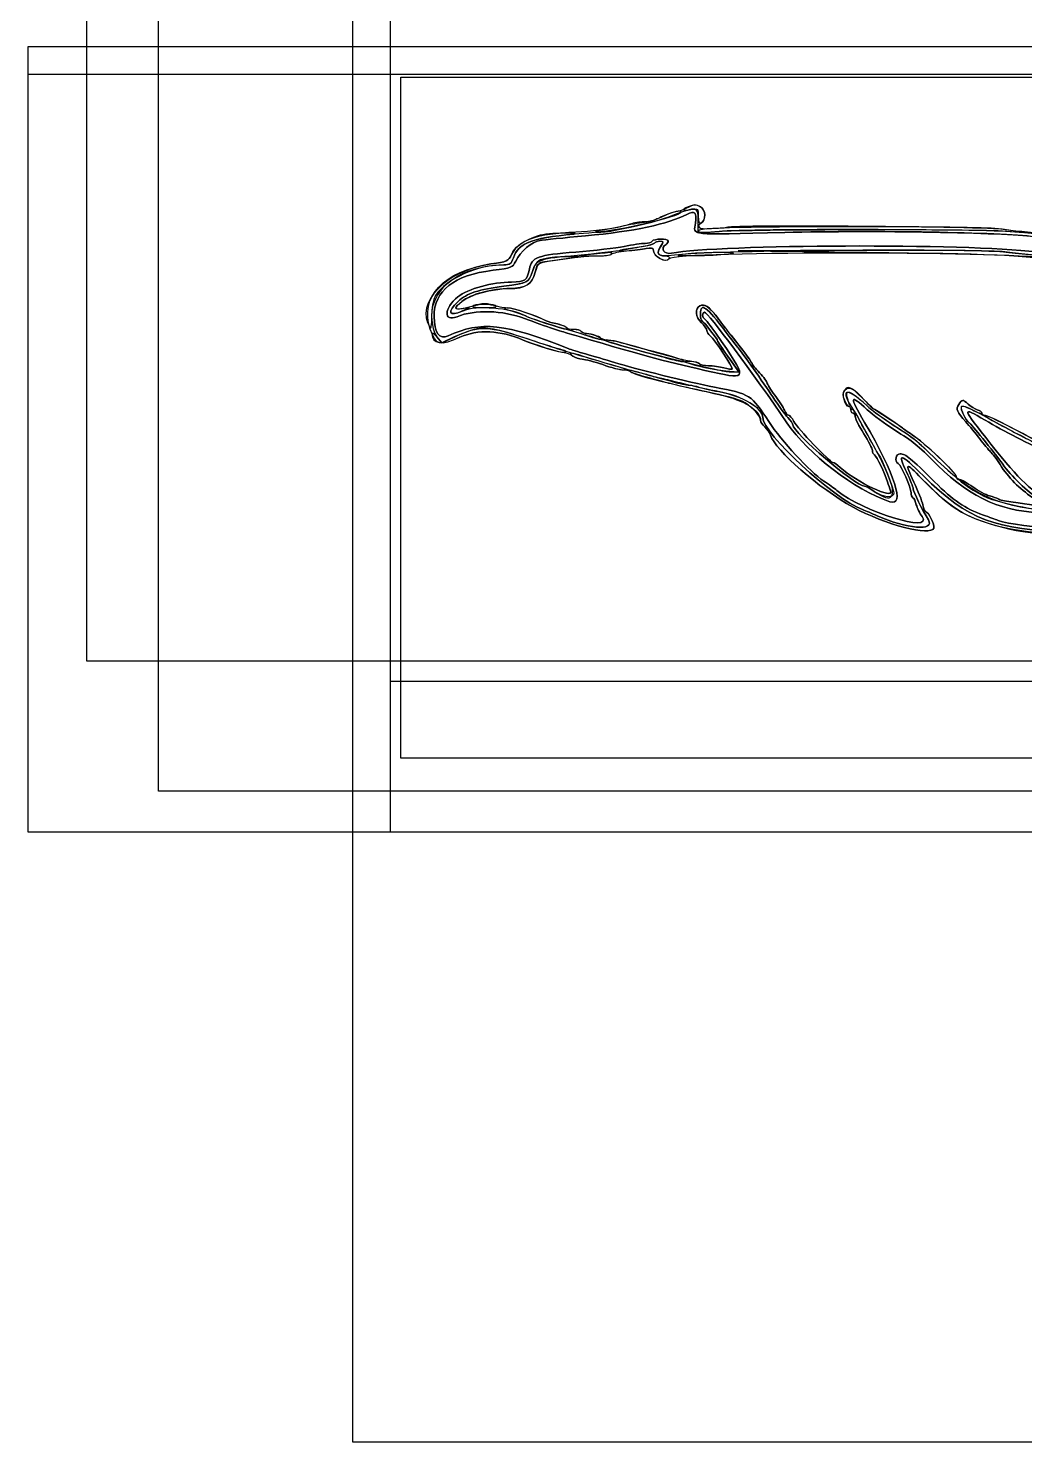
# Model space of a CAD drawing. Extents: x -50 to 355, y 0 to 300.
# Drawn here: x -49.9 to 89.2, y -0.4 to 197.1 of the extents above; entities that cross this region are included whole.
import ezdxf

# ---------------------------------------------------------------- set-up
doc = ezdxf.new("R2010")
doc.units = 0
doc.layers.get('0').update_dxf_attribs({"linetype": 'CONTINUOUS'})

msp = doc.modelspace()

# ---------------------------------------------------------------- linework, layer by layer
at = {"color": 7}
for points in [[(-4.631827, 149.643706), (-4.631827, -0.356294), (145.368173, -0.356294), (295.368173, -0.356294), (295.368173, 149.643706), (295.368173, 299.643706), (145.368173, 299.643706), (-4.631827, 299.643706)], [(-31.710214, 221.9715), (329.572444, 221.9715), (329.572444, 90.498818), (-31.710214, 90.498818)], [(0.712589, 212.707837), (301.068892, 212.707837), (301.068892, 105.819472), (0.712589, 105.819472), (0.712589, 212.707837), (322.802842, 212.707837), (322.802842, 84.798105), (0.712589, 84.798105)], [(-41.68646, 203.08788), (318.883615, 203.08788), (318.883615, 108.669832), (-41.68646, 108.669832)], [(-49.881237, 194.536815), (311.045141, 194.536815), (311.045141, 190.617575), (-49.881237, 190.617575), (-49.881237, 194.536815), (322.802845, 194.536815), (322.802845, 84.798113), (-49.881237, 84.798113)], [(2.137767, 190.26129), (286.817105, 190.26129), (286.817105, 95.130645), (2.137767, 95.130645)]]:
    msp.add_lwpolyline(points, close=True, dxfattribs=at)
for points in [[(46.593172, 168.719206), (43.668172, 168.452956), (43.668172, 170.148706)], [(86.568173, 168.768706), (89.118173, 168.570706), (86.418173, 168.985456)], [(66.645173, 166.073206), (49.218172, 166.002706), (67.218173, 165.804706)], [(25.068172, 164.885206), (27.018172, 165.160456), (25.218172, 165.170956)], [(29.118173, 165.543706), (27.018173, 165.349456), (29.175173, 165.296956)], [(10.708672, 157.609456), (11.718172, 158.075206), (10.743172, 157.916956)], [(7.158922, 153.974206), (7.848922, 153.171706), (9.570922, 153.959206)], [(9.593423, 153.969706), (7.848923, 153.171706), (7.158923, 153.974206)], [(42.675172, 150.518206), (41.718172, 150.491956), (42.618172, 150.206206)], [(48.070673, 149.181706), (49.323172, 149.104456), (47.845672, 151.175206)], [(47.867423, 151.144456), (49.366673, 149.043706), (48.471923, 149.043706)]]:
    msp.add_lwpolyline(points, dxfattribs=at)
for points in [[(43.668172, 170.148706), (43.668172, 172.209706), (43.449922, 172.256956), (40.068172, 170.918206)], [(40.794173, 171.543706), (41.016923, 171.543706), (41.586173, 171.745456), (42.058673, 171.992206)], [(42.243173, 172.134706), (41.248672, 171.734206), (41.421923, 171.557956), (42.618173, 171.751456)], [(42.058673, 171.992206), (43.082423, 172.525456), (43.233923, 172.536706), (43.987673, 172.133206)], [(43.987672, 172.133206), (43.308922, 172.496206), (43.144672, 172.496956), (42.243172, 172.134706)], [(42.618173, 171.751456), (43.655423, 171.920206), (43.668173, 171.908956), (43.668173, 170.842456)], [(43.987672, 172.133206), (44.719672, 171.741706), (44.751922, 170.400706), (44.043172, 169.857706)], [(44.118173, 169.934956), (44.783423, 170.190706), (44.690423, 171.757456), (43.987672, 172.133206)], [(40.068172, 170.918206), (37.269922, 169.811206), (31.577422, 168.660706), (27.618172, 168.403456)], [(27.918172, 168.090706), (34.719172, 168.719206), (39.411922, 169.715956), (42.073672, 171.097456)], [(42.073673, 171.097456), (39.411923, 169.715956), (34.719172, 168.719206), (27.918173, 168.090706)], [(29.568172, 168.577456), (31.707172, 168.521206), (41.268172, 170.855206), (41.268172, 171.434206)], [(32.418173, 169.319206), (33.573173, 169.593706), (35.058173, 169.877206), (35.718173, 169.948456)], [(36.066922, 170.043706), (35.511922, 170.043706), (34.635172, 169.896706), (34.118422, 169.715956)], [(35.718173, 169.948456), (36.930173, 170.078956), (37.202423, 170.163706), (39.253673, 171.052456)], [(37.596922, 170.307706), (37.310422, 170.162206), (36.621922, 170.043706), (36.066922, 170.043706)], [(39.168172, 171.038206), (38.590672, 170.781706), (37.883422, 170.453206), (37.596922, 170.307706)], [(41.268172, 171.434206), (41.268172, 171.684706), (40.147672, 171.473956), (39.168172, 171.038206)], [(39.253673, 171.052456), (39.877673, 171.322456), (40.570673, 171.543706), (40.794173, 171.543706)], [(43.260922, 169.867456), (43.023172, 168.130456), (42.071422, 168.229456), (55.744672, 168.567706)], [(55.734922, 168.566956), (42.072172, 168.229456), (43.023172, 168.130456), (43.260922, 169.867456)], [(43.260922, 169.867456), (43.467922, 171.377956), (43.183672, 171.672706), (42.073672, 171.097456)], [(42.073672, 171.097456), (43.183672, 171.672706), (43.467922, 171.377956), (43.260922, 169.867456)], [(44.043172, 169.857706), (43.193422, 169.205956), (44.007922, 168.955456), (46.277422, 169.170706)], [(43.668173, 170.842456), (43.668173, 170.005456), (43.769423, 169.801456), (44.118173, 169.934956)], [(17.580173, 165.484456), (18.533423, 167.502706), (21.102173, 168.407956), (26.568173, 168.651706)], [(21.316673, 168.104206), (19.452923, 167.514706), (18.087173, 166.556956), (17.580173, 165.484456)], [(27.618172, 168.403456), (20.746672, 167.956456), (18.590422, 167.209456), (17.850922, 165.018706)], [(17.850923, 165.018706), (18.539423, 167.060206), (20.273423, 167.744956), (26.268173, 168.342706)], [(24.918173, 168.465706), (23.598173, 168.476206), (21.977423, 168.313456), (21.316673, 168.104206)], [(21.592672, 167.463706), (22.101172, 167.534206), (24.948172, 167.816206), (27.918172, 168.090706)], [(27.918173, 168.090706), (24.948173, 167.816206), (22.101173, 167.534206), (21.592673, 167.463706)], [(26.268173, 168.342706), (26.845673, 168.400456), (26.238173, 168.455956), (24.918173, 168.465706)], [(26.568173, 168.651706), (28.630673, 168.743206), (31.263173, 169.043956), (32.418173, 169.319206)], [(30.848422, 168.996706), (29.406922, 168.754456), (28.918672, 168.594706), (29.568172, 168.577456)], [(34.118422, 169.715956), (33.601672, 169.535956), (32.130922, 169.212706), (30.848422, 168.996706)], [(45.679673, 169.112206), (44.567423, 169.081456), (43.668173, 168.921706), (43.668173, 168.755206)], [(43.668173, 168.755206), (43.668173, 168.554956), (44.655173, 168.542956), (46.593173, 168.719206)], [(47.812673, 169.287706), (47.745923, 169.221706), (46.786673, 169.142206), (45.679673, 169.112206)], [(46.277422, 169.170706), (49.961422, 169.519456), (82.957672, 169.486456), (85.374922, 169.131706)], [(87.918172, 168.630706), (83.195422, 169.025956), (50.727172, 169.095706), (46.593172, 168.719206)], [(46.593173, 168.719206), (49.950173, 169.025206), (82.733423, 169.064956), (86.568173, 168.768706)], [(86.418173, 168.985456), (83.901923, 169.372456), (48.176423, 169.652206), (47.812673, 169.287706)], [(90.618172, 167.969206), (85.818172, 168.576706), (68.274172, 168.877456), (55.734922, 168.566956)], [(55.744672, 168.567706), (68.175172, 168.875206), (86.412922, 168.562456), (90.468172, 167.972206)], [(85.374922, 169.131706), (86.608672, 168.950206), (89.238172, 168.671956), (91.218172, 168.512956)], [(94.818172, 167.957956), (93.168173, 168.148456), (90.063172, 168.450706), (87.918172, 168.630706)], [(18.168172, 164.560456), (18.792922, 165.874456), (20.485672, 167.309956), (21.592672, 167.463706)], [(21.592673, 167.463706), (20.485673, 167.309956), (18.792923, 165.874456), (18.168173, 164.560456)], [(33.318172, 166.619956), (32.163172, 166.387456), (29.125672, 166.034206), (26.568172, 165.835456)], [(26.568173, 165.835456), (29.125673, 166.034206), (32.163173, 166.387456), (33.318173, 166.619956)], [(26.817173, 165.411706), (29.402423, 165.643456), (32.260673, 165.970456), (33.168173, 166.139206)], [(33.618173, 165.950206), (32.628172, 165.855706), (31.689923, 165.658456), (31.533172, 165.511456)], [(35.949922, 166.613206), (32.602672, 166.121206), (31.647172, 165.870706), (33.618172, 166.002706)], [(33.168173, 166.139206), (34.075673, 166.307206), (35.394923, 166.529956), (36.099923, 166.634206)], [(36.225172, 167.043706), (35.781172, 167.042956), (34.473172, 166.853206), (33.318172, 166.619956)], [(33.318173, 166.619956), (34.473173, 166.853206), (35.781172, 167.042956), (36.225172, 167.043706)], [(33.618172, 166.002706), (34.608172, 166.068706), (35.856922, 166.210456), (36.393172, 166.316956)], [(36.393173, 166.316956), (35.856922, 166.210456), (34.608173, 166.045456), (33.618173, 165.950206)], [(37.542922, 167.083456), (37.454422, 166.940206), (36.737422, 166.728706), (35.949922, 166.613206)], [(36.099923, 166.634206), (36.804923, 166.738456), (37.454422, 166.940206), (37.542923, 167.083456)], [(36.225172, 167.043706), (36.669173, 167.043706), (37.116173, 167.178706), (37.218172, 167.343706)], [(37.218172, 167.343706), (37.116172, 167.178706), (36.669172, 167.043706), (36.225172, 167.043706)], [(36.393172, 166.316956), (37.020922, 166.442206), (37.368172, 166.394206), (37.368172, 166.181206)], [(37.368173, 166.181206), (37.368173, 166.394206), (37.020922, 166.442206), (36.393173, 166.316956)], [(37.218172, 167.343706), (37.453672, 167.723956), (39.468172, 167.739706), (39.468172, 167.361706)], [(39.468172, 167.361706), (39.468172, 167.739706), (37.453672, 167.723956), (37.218172, 167.343706)], [(37.368172, 166.181206), (37.368172, 165.182956), (39.157672, 164.198956), (39.618172, 164.943706)], [(39.588922, 164.896456), (39.153173, 164.191456), (37.368173, 165.224206), (37.368173, 166.181206)], [(38.292922, 167.343706), (37.968922, 167.343706), (37.631422, 167.226706), (37.542922, 167.083456)], [(37.542923, 167.083456), (37.631423, 167.226706), (37.968923, 167.343706), (38.292923, 167.343706)], [(38.380673, 166.577956), (37.553422, 165.315706), (38.102423, 165.131956), (41.463922, 165.546706)], [(39.053422, 165.243706), (38.043922, 165.243706), (37.816672, 165.717706), (38.399422, 166.607206)], [(38.399422, 166.607206), (38.855422, 167.303206), (38.849422, 167.343706), (38.292922, 167.343706)], [(38.292923, 167.343706), (38.855423, 167.343706), (38.859173, 167.309206), (38.380673, 166.577956)], [(39.930922, 165.676456), (38.865922, 165.476206), (38.310172, 166.363456), (39.168172, 166.893706)], [(39.168172, 166.893706), (38.310173, 166.363456), (38.865922, 165.476206), (39.930923, 165.676456)], [(39.468172, 167.361706), (39.468172, 167.206456), (39.333172, 166.995706), (39.168172, 166.893706)], [(39.168172, 166.893706), (39.333172, 166.995706), (39.468172, 167.206456), (39.468172, 167.361706)], [(92.505173, 164.832706), (90.729172, 165.930706), (40.265422, 165.991456), (39.588922, 164.896456)], [(90.768172, 165.854956), (81.161423, 167.038456), (46.542172, 166.916956), (39.930922, 165.676456)], [(39.930923, 165.676456), (46.542172, 166.916956), (81.161423, 167.038456), (90.768173, 165.854956)], [(41.463922, 165.546706), (45.747172, 166.076206), (81.706672, 166.330456), (86.268172, 165.863956)], [(86.445172, 165.860206), (85.140173, 166.016206), (76.230172, 166.112206), (66.645173, 166.073206)], [(86.268172, 165.863956), (88.165672, 165.669706), (91.540672, 165.323956), (93.768172, 165.094456)], [(99.618173, 164.542456), (97.890923, 164.647456), (89.939422, 165.442456), (86.445172, 165.860206)], [(14.713673, 164.162956), (8.488673, 163.277956), (4.020173, 158.666956), (6.168173, 155.343706)], [(6.243173, 155.064706), (4.685423, 159.515956), (8.142173, 163.229206), (14.713673, 164.162956)], [(6.463673, 156.929206), (6.472673, 160.973206), (10.810673, 164.043706), (16.513673, 164.043706)], [(16.513672, 164.043706), (12.860422, 164.043706), (8.481922, 162.081706), (6.993172, 159.776956)], [(14.713673, 164.162956), (17.002673, 164.488456), (17.139923, 164.551456), (17.580173, 165.484456)], [(17.580173, 165.484456), (17.139923, 164.551456), (17.002673, 164.488456), (14.713673, 164.162956)], [(15.005422, 163.279456), (17.625172, 163.602706), (17.733922, 163.646206), (18.168172, 164.560456)], [(18.168173, 164.560456), (17.733923, 163.646206), (17.625173, 163.602706), (15.005423, 163.279456)], [(17.850922, 165.018706), (17.566672, 164.177206), (17.383672, 164.043706), (16.513672, 164.043706)], [(16.513673, 164.043706), (17.383673, 164.043706), (17.566673, 164.177206), (17.850923, 165.018706)], [(26.568172, 165.835456), (21.226672, 165.419206), (20.377672, 165.107206), (20.080672, 163.454956)], [(20.080673, 163.454956), (20.377673, 165.107206), (21.226672, 165.419206), (26.568173, 165.835456)], [(22.415422, 164.945206), (21.167422, 164.650456), (20.982922, 164.465206), (20.476672, 163.004206)], [(20.501423, 163.093456), (21.069923, 164.798956), (21.420923, 164.927956), (26.817173, 165.411706)], [(20.907172, 163.024456), (21.267922, 164.457706), (20.913922, 164.299456), (25.068172, 164.885206)], [(22.176922, 164.464456), (21.352673, 164.345956), (21.195172, 164.166706), (20.907173, 163.024456)], [(29.583172, 165.245956), (28.146172, 165.247456), (26.224672, 165.044956), (22.176922, 164.464456)], [(25.218172, 165.170956), (24.228172, 165.176956), (22.966672, 165.075706), (22.415422, 164.945206)], [(31.461173, 165.790456), (31.327673, 165.761956), (30.273173, 165.650206), (29.118173, 165.543706)], [(29.175173, 165.296956), (30.361672, 165.267706), (31.416173, 165.378706), (31.518173, 165.543706)], [(31.533172, 165.511456), (31.376422, 165.363706), (30.498922, 165.244456), (29.583172, 165.245956)], [(31.518173, 165.543706), (31.620173, 165.708706), (31.594673, 165.819706), (31.461173, 165.790456)], [(39.618172, 164.943706), (39.723172, 165.113206), (39.477172, 165.243706), (39.053422, 165.243706)], [(41.868173, 165.543706), (40.352423, 165.357706), (40.425173, 165.340456), (42.768173, 165.327706)], [(46.368173, 165.749206), (44.800672, 165.746956), (42.775672, 165.654706), (41.868173, 165.543706)], [(42.768173, 165.327706), (44.170673, 165.320206), (46.195673, 165.412456), (47.268173, 165.533206)], [(47.268173, 165.533206), (49.164173, 165.746206), (49.139423, 165.752206), (46.368173, 165.749206)], [(67.218173, 165.804706), (84.147923, 165.618706), (88.855673, 165.419206), (93.918173, 164.672956)], [(6.775672, 156.843706), (6.763672, 160.437706), (9.534922, 162.604456), (15.005422, 163.279456)], [(15.005423, 163.279456), (9.534923, 162.604456), (6.763673, 160.437706), (6.775673, 156.843706)], [(20.476672, 163.004206), (19.972672, 161.546956), (19.839172, 161.481706), (16.518172, 161.063206)], [(16.518173, 161.063206), (19.863173, 161.484706), (19.986173, 161.547706), (20.501423, 163.093456)], [(17.203672, 160.723456), (19.605922, 160.748956), (20.469172, 161.285956), (20.907172, 163.024456)], [(20.907173, 163.024456), (20.478172, 161.320456), (19.590922, 160.743706), (17.396422, 160.743706)], [(20.080672, 163.454956), (19.796422, 161.873206), (19.482922, 161.643706), (17.606422, 161.641456)], [(17.606423, 161.641456), (19.482923, 161.643706), (19.796423, 161.873206), (20.080673, 163.454956)], [(17.606422, 161.641456), (14.936422, 161.637706), (11.520172, 160.693456), (10.096672, 159.566206)], [(10.096673, 159.566206), (11.520173, 160.693456), (14.936422, 161.637706), (17.606423, 161.641456)], [(16.518172, 161.063206), (13.032922, 160.623706), (11.351422, 160.060456), (10.143172, 158.927206)], [(10.143173, 158.927206), (11.351423, 160.060456), (13.032923, 160.623706), (16.518173, 161.063206)], [(17.396422, 160.743706), (14.889173, 160.743706), (11.796922, 159.907456), (10.632922, 158.913706)], [(10.697422, 158.973706), (11.908672, 159.911956), (14.832922, 160.697956), (17.203672, 160.723456)], [(6.993172, 159.776956), (6.160672, 158.488456), (6.259672, 155.019706), (7.158922, 153.974206)], [(10.096672, 159.566206), (8.148172, 158.022706), (8.061172, 156.020206), (9.976672, 156.799456)], [(9.976673, 156.799456), (8.061173, 156.020206), (8.148173, 158.022706), (10.096673, 159.566206)], [(10.771673, 157.593706), (8.835923, 156.784456), (8.535923, 157.420456), (10.143173, 158.927206)], [(10.143172, 158.927206), (8.553172, 157.436956), (8.847922, 156.750706), (10.708672, 157.609456)], [(10.632922, 158.913706), (9.321172, 157.793956), (9.573172, 157.658206), (11.880173, 158.243956)], [(10.743172, 157.916956), (9.519172, 157.718206), (9.504922, 158.050456), (10.697422, 158.973706)], [(19.524923, 156.914956), (17.459423, 158.025706), (12.691673, 158.396206), (10.771673, 157.593706)], [(11.880173, 158.243956), (13.444672, 158.640706), (14.043922, 158.667706), (15.090173, 158.387956)], [(12.318173, 158.343706), (11.907923, 158.167456), (12.381923, 158.085706), (13.818173, 158.085706)], [(13.818173, 158.601706), (13.323173, 158.601706), (12.648173, 158.485456), (12.318173, 158.343706)], [(15.318173, 158.343706), (14.988173, 158.485456), (14.313173, 158.601706), (13.818173, 158.601706)], [(13.818173, 158.085706), (15.254423, 158.085706), (15.728423, 158.167456), (15.318173, 158.343706)], [(15.090173, 158.387956), (15.798172, 158.198206), (16.710923, 158.043706), (17.119673, 158.043706)], [(17.040173, 158.016706), (16.389173, 157.995706), (16.498673, 157.912456), (17.568173, 157.616956)], [(22.406423, 156.242206), (21.064673, 156.949456), (17.764673, 158.040706), (17.040173, 158.016706)], [(17.119673, 158.043706), (17.788672, 158.043706), (21.180923, 156.887956), (22.406423, 156.242206)], [(43.881923, 158.300956), (43.138672, 157.885456), (43.251173, 156.758206), (44.118173, 155.943706)], [(44.118173, 155.943706), (43.242922, 156.766456), (43.139423, 157.900456), (43.902922, 158.308456)], [(46.243672, 156.803206), (45.210172, 158.212456), (44.512672, 158.654206), (43.881922, 158.300956)], [(43.902922, 158.308456), (44.550922, 158.655706), (45.283672, 158.126956), (46.546672, 156.403456)], [(43.968172, 157.168456), (43.968172, 158.865706), (44.799172, 158.270206), (47.568172, 154.588456)], [(47.568173, 154.588456), (44.799173, 158.270206), (43.968173, 158.865706), (43.968173, 157.168456)], [(6.168173, 155.343706), (6.371423, 155.028706), (6.460673, 155.504206), (6.463673, 156.929206)], [(8.765422, 154.123456), (7.533922, 153.543706), (6.783922, 154.568956), (6.775672, 156.843706)], [(6.775673, 156.843706), (6.783923, 154.568956), (7.533923, 153.543706), (8.765423, 154.123456)], [(25.518172, 152.345206), (16.797922, 155.855956), (13.243672, 156.233206), (8.765422, 154.123456)], [(8.765423, 154.123456), (13.243673, 156.233206), (16.797923, 155.855956), (25.518173, 152.345206)], [(9.976672, 156.799456), (12.496672, 157.824706), (16.283422, 157.712206), (19.518172, 156.515956)], [(19.518173, 156.515956), (16.283423, 157.712206), (12.496673, 157.824706), (9.976673, 156.799456)], [(17.568173, 157.616956), (18.310672, 157.411456), (19.188173, 157.099456), (19.518173, 156.923956)], [(19.518172, 156.515956), (20.013172, 156.332956), (20.688172, 156.081706), (21.018172, 155.957956)], [(19.518173, 156.923956), (20.131673, 156.596956), (24.824423, 155.043706), (25.197173, 155.043706)], [(21.018173, 155.957956), (20.688173, 156.081706), (20.013172, 156.332956), (19.518173, 156.515956)], [(28.218173, 154.143706), (23.140673, 155.601706), (20.256173, 156.521206), (19.524923, 156.914956)], [(22.406423, 156.242206), (22.674923, 156.100456), (23.385173, 155.892706), (23.984423, 155.780206)], [(23.984423, 155.780206), (23.385173, 155.892706), (22.674923, 156.100456), (22.406423, 156.242206)], [(44.193172, 156.193456), (44.069422, 156.248956), (43.968172, 156.687706), (43.968172, 157.168456)], [(43.968173, 157.168456), (43.968173, 156.687706), (44.069423, 156.248956), (44.193173, 156.193456)], [(44.514173, 157.443706), (44.189422, 157.443706), (44.195423, 156.622456), (44.521673, 156.493456)], [(44.521672, 156.493456), (44.195422, 156.622456), (44.189422, 157.443706), (44.514172, 157.443706)], [(46.368173, 153.412456), (46.368173, 153.643456), (44.469922, 156.070456), (44.193172, 156.193456)], [(44.193173, 156.193456), (44.469923, 156.070456), (46.368173, 153.643456), (46.368173, 153.412456)], [(44.514172, 157.443706), (44.964172, 157.443706), (51.456172, 148.734706), (56.040172, 141.981706)], [(56.040173, 141.981706), (51.456173, 148.734706), (44.964173, 157.443706), (44.514173, 157.443706)], [(46.096672, 154.490206), (45.369923, 155.537206), (44.661172, 156.438706), (44.521672, 156.493456)], [(44.521673, 156.493456), (44.661173, 156.438706), (45.369923, 155.537206), (46.096673, 154.490206)], [(47.583922, 155.043706), (47.254672, 155.456206), (46.650922, 156.248206), (46.243672, 156.803206)], [(46.546672, 156.403456), (47.025922, 155.748706), (47.595172, 155.006206), (47.811173, 154.753456)], [(10.368173, 153.920206), (7.571423, 152.618956), (7.048673, 152.763706), (6.243173, 155.064706)], [(7.158923, 153.974206), (6.778673, 154.415956), (6.468173, 154.628956), (6.468173, 154.448206)], [(6.468173, 154.448206), (6.468173, 152.952706), (7.878923, 152.762206), (10.368173, 153.920206)], [(9.570922, 153.959206), (13.258672, 155.645956), (14.187922, 155.612206), (20.268172, 153.566206)], [(12.428423, 155.031706), (11.828423, 154.886956), (10.553423, 154.408456), (9.593423, 153.969706)], [(19.218173, 153.535456), (16.083923, 154.920706), (12.821423, 155.062456), (10.368173, 153.920206)], [(10.368173, 153.920206), (12.821423, 155.062456), (16.083923, 154.920706), (19.218173, 153.535456)], [(19.818173, 153.691456), (15.429173, 155.154706), (14.001923, 155.413456), (12.428423, 155.031706)], [(21.018172, 155.957956), (22.386922, 155.445706), (23.772172, 154.975456), (24.618172, 154.738456)], [(24.618173, 154.738456), (23.772172, 154.975456), (22.386922, 155.445706), (21.018173, 155.957956)], [(23.984423, 155.780206), (24.584422, 155.667706), (25.148423, 155.456206), (25.239173, 155.309956)], [(25.197173, 155.043706), (25.835423, 155.043706), (24.907673, 155.606956), (23.984423, 155.780206)], [(24.618172, 154.738456), (25.113172, 154.598956), (26.193172, 154.284706), (27.018172, 154.038706)], [(27.018173, 154.038706), (26.193173, 154.284706), (25.113173, 154.598956), (24.618173, 154.738456)], [(25.239173, 155.309956), (25.329923, 155.163706), (25.792673, 155.043706), (26.268173, 155.043706)], [(26.325173, 155.029456), (25.680923, 155.018206), (25.790423, 154.927456), (26.868173, 154.579456)], [(26.268173, 155.043706), (26.743673, 155.043706), (27.216173, 154.908706), (27.318173, 154.743706)], [(27.318173, 154.743706), (27.216172, 154.908706), (26.769173, 155.036956), (26.325173, 155.029456)], [(26.868173, 154.579456), (27.610672, 154.339456), (28.614173, 154.010956), (29.098673, 153.848956)], [(27.018172, 154.038706), (36.382672, 151.250206), (39.526672, 150.410956), (45.690172, 149.054206)], [(45.690173, 149.054206), (39.526673, 150.410956), (36.382673, 151.250206), (27.018173, 154.038706)], [(27.318173, 154.743706), (27.420173, 154.578706), (27.799672, 154.442956), (28.161173, 154.442206)], [(28.066672, 154.443706), (27.756923, 154.443706), (27.420172, 154.578706), (27.318173, 154.743706)], [(30.114922, 153.690706), (30.301673, 153.877456), (28.760423, 154.443706), (28.066672, 154.443706)], [(28.161173, 154.442206), (28.522672, 154.440706), (29.205173, 154.238206), (29.677672, 153.992206)], [(31.818173, 153.091456), (30.333173, 153.527956), (28.713172, 154.001206), (28.218173, 154.143706)], [(44.868173, 154.877956), (44.868173, 155.076706), (44.530672, 155.555956), (44.118173, 155.943706)], [(44.118173, 155.943706), (44.530672, 155.555956), (44.868173, 155.076706), (44.868173, 154.877956)], [(45.321173, 154.141456), (45.072173, 154.347706), (44.868173, 154.679956), (44.868173, 154.877956)], [(44.868173, 154.877956), (44.868173, 154.679956), (45.072173, 154.347706), (45.321173, 154.141456)], [(48.407423, 149.482456), (48.570923, 149.645956), (45.925673, 153.639706), (45.321173, 154.141456)], [(45.321173, 154.141456), (45.925672, 153.639706), (48.570922, 149.645956), (48.407422, 149.482456)], [(45.690172, 149.054206), (50.620672, 147.968206), (50.620672, 147.973456), (46.096672, 154.490206)], [(46.096673, 154.490206), (50.620672, 147.973456), (50.620672, 147.968206), (45.690173, 149.054206)], [(47.568172, 154.588456), (48.310672, 153.601456), (49.053173, 152.633956), (49.218172, 152.438956)], [(49.218173, 152.438956), (49.053173, 152.633956), (48.310673, 153.601456), (47.568173, 154.588456)], [(51.168172, 150.267706), (51.168172, 150.439456), (49.683172, 152.418706), (47.583922, 155.043706)], [(47.811173, 154.753456), (48.876173, 153.506206), (51.168173, 150.443206), (51.168173, 150.267706)], [(24.958673, 151.743706), (24.402173, 151.743706), (20.557673, 152.943706), (19.218173, 153.535456)], [(19.218173, 153.535456), (20.879423, 152.801956), (24.545423, 151.717456), (25.000673, 151.825456)], [(24.618173, 152.169706), (24.123173, 152.291956), (21.963173, 152.976706), (19.818173, 153.691456)], [(20.268172, 153.566206), (23.630422, 152.435206), (25.050172, 151.997206), (30.618172, 150.372706)], [(25.000673, 151.825456), (25.356923, 151.909456), (25.237673, 152.016706), (24.618173, 152.169706)], [(27.918172, 151.601206), (26.928172, 151.877206), (25.848173, 152.212456), (25.518172, 152.345206)], [(25.518173, 152.345206), (25.848173, 152.212456), (26.928173, 151.877206), (27.918173, 151.601206)], [(29.098673, 153.848956), (29.582423, 153.686956), (30.039923, 153.615706), (30.114922, 153.690706)], [(29.677672, 153.992206), (30.150173, 153.745456), (30.792923, 153.543706), (31.106423, 153.543706)], [(33.846922, 152.924956), (31.840672, 153.496456), (30.492922, 153.715456), (30.792922, 153.421456)], [(30.792922, 153.421456), (30.909922, 153.307456), (32.384422, 152.879206), (36.018172, 151.905706)], [(31.106423, 153.543706), (31.419173, 153.543706), (32.652923, 153.265456), (33.846923, 152.924956)], [(41.268173, 150.575206), (36.524423, 151.745956), (35.157923, 152.110456), (31.818173, 153.091456)], [(38.668672, 151.599706), (37.210672, 151.988956), (35.040922, 152.585206), (33.846922, 152.924956)], [(33.846923, 152.924956), (40.343423, 151.075456), (41.514923, 150.765706), (42.545423, 150.629206)], [(46.368173, 153.412456), (46.368173, 153.320956), (47.043173, 152.300206), (47.867423, 151.144456)], [(47.845672, 151.175206), (47.032672, 152.314456), (46.368173, 153.320956), (46.368173, 153.412456)], [(49.218172, 152.438956), (49.820422, 151.726456), (52.713172, 147.639706), (54.063922, 145.593706)], [(54.063923, 145.593706), (52.713173, 147.639706), (49.820423, 151.726456), (49.218173, 152.438956)], [(26.136173, 151.303456), (25.815173, 151.545706), (25.285673, 151.743706), (24.958673, 151.743706)], [(26.997172, 151.451206), (25.710172, 151.859956), (25.457422, 151.816456), (26.136172, 151.303456)], [(27.468173, 150.851956), (27.055673, 150.857956), (26.456423, 151.061206), (26.136173, 151.303456)], [(26.136173, 151.303456), (26.456423, 151.061206), (27.055673, 150.857956), (27.468173, 150.851956)], [(33.318173, 149.556706), (32.742173, 149.694706), (28.915672, 150.841456), (26.997172, 151.451206)], [(30.318173, 150.098956), (29.163173, 150.506956), (27.880673, 150.845956), (27.468173, 150.851956)], [(27.468173, 150.851956), (27.880673, 150.845956), (29.163173, 150.506956), (30.318173, 150.098956)], [(31.968172, 150.406456), (30.730672, 150.786706), (28.908172, 151.324456), (27.918172, 151.601206)], [(27.918173, 151.601206), (28.908173, 151.324456), (30.730673, 150.786706), (31.968173, 150.406456)], [(33.096923, 149.349706), (32.723423, 149.353456), (31.473173, 149.690206), (30.318173, 150.098956)], [(30.318173, 150.098956), (31.473173, 149.690206), (32.755673, 149.369206), (33.168172, 149.384956)], [(30.618172, 150.372706), (34.206922, 149.326456), (36.097672, 148.792456), (37.368172, 148.467706)], [(45.928673, 146.966956), (42.250673, 147.686956), (35.017673, 149.468956), (31.968172, 150.406456)], [(31.968173, 150.406456), (35.017673, 149.468956), (42.250673, 147.686956), (45.928673, 146.966956)], [(36.018172, 151.905706), (36.843172, 151.685206), (38.301172, 151.287706), (39.258172, 151.023706)], [(41.332672, 150.543706), (42.137422, 150.543706), (41.128672, 150.943456), (38.668672, 151.599706)], [(39.258172, 151.023706), (40.214422, 150.759706), (41.148172, 150.543706), (41.332672, 150.543706)], [(48.471923, 149.043706), (47.522423, 149.043706), (47.147423, 149.123206), (41.268173, 150.575206)], [(42.545423, 150.629206), (43.164923, 150.547456), (43.746923, 150.359956), (43.837673, 150.212206)], [(42.618172, 150.206206), (43.989172, 149.771206), (46.671922, 149.267206), (48.070673, 149.181706)], [(43.818172, 150.243706), (43.716172, 150.408706), (43.201672, 150.532456), (42.675172, 150.518206)], [(45.112672, 149.943706), (44.502922, 149.943706), (43.920172, 150.078706), (43.818172, 150.243706)], [(43.837673, 150.212206), (43.929173, 150.064456), (44.502923, 149.943706), (45.112673, 149.943706)], [(52.218172, 148.955206), (51.640672, 149.567956), (51.168172, 150.158206), (51.168172, 150.267706)], [(51.168173, 150.267706), (51.168173, 150.158206), (51.640673, 149.567956), (52.218173, 148.955206)], [(34.296923, 149.060956), (34.010423, 149.216956), (33.470423, 149.346706), (33.096923, 149.349706)], [(33.168172, 149.384956), (33.780923, 149.408206), (33.808673, 149.439706), (33.318173, 149.556706)], [(34.668173, 149.213956), (34.169423, 149.354956), (34.018673, 149.324956), (34.218173, 149.126206)], [(34.218172, 149.126206), (34.496423, 148.848706), (35.667172, 148.478206), (38.268172, 147.846706)], [(36.618173, 148.295206), (35.628173, 148.560706), (34.583423, 148.905706), (34.296923, 149.060956)], [(36.468173, 148.703206), (35.890673, 148.868206), (35.080673, 149.098456), (34.668173, 149.213956)], [(38.568173, 148.160206), (37.990673, 148.294456), (37.045673, 148.538956), (36.468173, 148.703206)], [(39.318173, 147.553456), (38.823173, 147.695206), (37.608173, 148.028956), (36.618173, 148.295206)], [(37.368172, 148.467706), (37.945672, 148.319956), (39.172672, 147.983956), (40.094422, 147.721456)], [(41.118173, 147.549706), (40.293173, 147.752206), (39.145673, 148.026706), (38.568173, 148.160206)], [(47.250172, 149.648956), (46.684672, 149.810956), (45.723172, 149.943706), (45.112672, 149.943706)], [(45.112673, 149.943706), (45.723173, 149.943706), (46.684673, 149.810956), (47.250173, 149.648956)], [(48.407422, 149.482456), (48.336172, 149.411956), (47.815672, 149.486956), (47.250172, 149.648956)], [(47.250173, 149.648956), (47.815673, 149.486956), (48.336172, 149.411956), (48.407423, 149.482456)], [(53.268172, 147.545956), (53.268172, 147.708706), (52.795672, 148.343206), (52.218172, 148.955206)], [(52.218173, 148.955206), (52.795673, 148.343206), (53.268173, 147.708706), (53.268173, 147.545956)], [(38.268172, 147.846706), (40.063672, 147.410206), (44.624422, 146.351956), (46.700423, 145.889956)], [(42.618173, 146.786206), (41.298173, 147.066706), (39.813173, 147.411706), (39.318173, 147.553456)], [(40.094422, 147.721456), (41.016172, 147.458956), (42.056422, 147.243706), (42.405172, 147.243706)], [(46.668173, 146.311456), (44.757173, 146.672206), (44.151923, 146.807206), (41.118173, 147.549706)], [(42.405172, 147.243706), (42.754672, 147.243706), (43.350172, 147.122956), (43.728922, 146.974456)], [(49.774673, 144.992956), (48.748673, 145.421206), (47.079173, 145.839706), (42.618173, 146.786206)], [(43.728922, 146.974456), (44.108422, 146.826706), (45.363172, 146.536456), (46.518172, 146.329456)], [(45.928673, 146.966956), (50.931923, 145.987456), (51.062423, 145.904956), (53.508923, 142.143706)], [(53.508922, 142.143706), (51.062422, 145.904956), (50.931923, 145.987456), (45.928673, 146.966956)], [(46.518172, 146.329456), (49.802422, 145.740706), (52.668172, 144.053206), (52.668172, 142.706956)], [(52.668173, 142.706956), (52.668173, 144.016456), (49.848173, 145.710706), (46.668173, 146.311456)], [(54.350422, 145.831456), (53.754922, 146.610706), (53.268172, 147.382456), (53.268172, 147.545956)], [(53.268173, 147.545956), (53.268173, 147.382456), (53.754923, 146.610706), (54.350423, 145.831456)], [(67.726672, 143.873956), (64.677922, 146.855956), (63.270922, 147.048706), (65.028172, 144.243706)], [(64.704923, 144.243706), (64.101173, 144.243706), (63.654173, 146.057956), (64.138673, 146.542456)], [(64.068172, 146.493706), (63.771172, 146.135206), (63.770422, 145.861456), (64.068172, 145.143706)], [(64.580422, 145.132456), (63.929423, 146.857456), (64.833922, 146.598706), (67.193422, 144.385456)], [(66.553672, 145.443706), (64.937422, 147.060706), (64.641922, 147.185206), (64.068172, 146.493706)], [(64.138673, 146.542456), (64.728173, 147.132706), (65.387423, 146.798206), (66.867923, 145.159456)], [(46.700423, 145.889956), (50.073172, 145.139206), (52.368173, 143.692456), (52.368173, 142.316956)], [(52.368173, 142.316956), (52.368173, 142.972456), (50.841923, 144.546706), (49.774673, 144.992956)], [(54.063922, 145.593706), (54.826672, 144.438706), (55.769422, 143.148706), (56.159422, 142.727206)], [(56.159423, 142.727206), (55.769423, 143.148706), (54.826673, 144.438706), (54.063923, 145.593706)], [(55.692922, 143.728456), (55.549672, 144.104956), (54.945922, 145.051456), (54.350422, 145.831456)], [(54.350423, 145.831456), (54.945923, 145.051456), (55.549673, 144.104956), (55.692923, 143.728456)], [(64.068172, 145.143706), (64.551922, 143.976706), (65.020672, 143.966206), (64.580422, 145.132456)], [(64.968173, 143.793706), (64.968173, 144.041206), (64.849673, 144.243706), (64.704923, 144.243706)], [(66.878422, 142.038706), (64.707922, 145.738456), (64.781422, 146.078206), (67.257922, 143.800456)], [(67.257923, 143.800456), (64.781423, 146.078206), (64.707923, 145.738456), (66.878423, 142.038706)], [(66.039172, 142.648456), (65.555422, 143.648206), (64.968172, 144.203956), (64.968172, 143.661706)], [(65.028172, 144.243706), (65.910922, 142.834456), (66.430673, 141.920206), (67.623172, 139.681456)], [(68.127172, 143.943706), (68.086672, 143.943706), (67.378672, 144.618706), (66.553672, 145.443706)], [(66.867923, 145.159456), (67.472423, 144.490456), (68.019173, 143.943706), (68.082923, 143.943706)], [(67.193422, 144.385456), (67.839173, 143.778706), (69.501172, 142.551706), (70.885672, 141.658456)], [(80.031172, 144.533206), (79.602172, 143.846206), (79.731922, 143.525956), (81.019672, 142.095706)], [(81.019673, 142.095706), (79.731923, 143.525956), (79.602173, 143.846206), (80.031173, 144.533206)], [(81.359422, 144.580456), (80.601172, 145.286956), (80.499922, 145.283206), (80.031172, 144.533206)], [(80.031173, 144.533206), (80.499923, 145.283206), (80.601173, 145.286956), (81.359423, 144.580456)], [(80.419673, 144.245956), (80.224673, 143.930956), (80.988923, 142.289956), (81.468923, 141.993706)], [(81.468922, 141.993706), (80.984422, 142.292956), (80.225422, 143.932456), (80.423422, 144.252706)], [(84.530422, 138.992956), (80.385172, 144.170206), (80.341672, 144.349456), (83.718172, 142.335706)], [(83.718173, 142.335706), (80.341673, 144.349456), (80.385173, 144.170206), (84.530423, 138.992956)], [(82.906673, 143.271706), (81.635423, 143.963956), (80.516423, 144.401956), (80.419673, 144.245956)], [(80.423422, 144.252706), (80.527672, 144.420706), (81.163672, 144.230956), (81.935422, 143.799706)], [(82.616422, 143.810206), (82.257922, 143.924206), (81.692422, 144.270706), (81.359422, 144.580456)], [(81.359423, 144.580456), (81.692423, 144.270706), (82.257923, 143.924206), (82.616423, 143.810206)], [(52.960673, 141.400456), (52.634423, 141.695206), (52.368173, 142.107706), (52.368173, 142.316956)], [(52.368173, 142.316956), (52.368173, 142.107706), (52.634422, 141.695206), (52.960673, 141.400456)], [(52.668172, 142.706956), (52.668172, 140.507206), (62.541922, 131.393206), (66.595672, 129.852706)], [(66.595673, 129.852706), (62.541923, 131.393206), (52.668173, 140.507206), (52.668173, 142.706956)], [(56.253172, 143.043706), (56.088172, 143.043706), (55.836172, 143.351956), (55.692922, 143.728456)], [(55.692923, 143.728456), (55.836173, 143.351956), (56.088173, 143.043706), (56.253173, 143.043706)], [(56.159422, 142.727206), (56.549422, 142.305706), (56.871172, 141.833206), (56.875672, 141.677206)], [(56.875673, 141.677206), (56.871173, 141.833206), (56.549423, 142.305706), (56.159423, 142.727206)], [(57.003172, 142.173706), (56.754922, 142.652206), (56.418172, 143.043706), (56.253172, 143.043706)], [(56.253173, 143.043706), (56.418173, 143.043706), (56.754923, 142.652206), (57.003173, 142.173706)], [(62.457172, 136.443706), (62.036422, 136.443706), (57.503422, 141.205456), (57.003172, 142.173706)], [(57.003173, 142.173706), (57.503423, 141.205456), (62.036423, 136.443706), (62.457173, 136.443706)], [(64.968172, 143.661706), (64.968172, 143.486956), (65.103172, 143.343706), (65.268172, 143.343706)], [(65.268173, 143.343706), (65.103173, 143.343706), (64.968173, 143.546206), (64.968173, 143.793706)], [(65.268172, 143.343706), (65.433172, 143.343706), (65.568172, 143.121706), (65.568172, 142.850956)], [(65.568173, 142.850956), (65.568173, 143.121706), (65.433173, 143.343706), (65.268173, 143.343706)], [(65.568172, 142.850956), (65.568172, 142.580206), (66.108172, 141.503206), (66.768172, 140.458456)], [(66.768173, 140.458456), (66.108173, 141.503206), (65.568173, 142.580206), (65.568173, 142.850956)], [(67.012672, 140.793706), (66.730672, 141.288706), (66.292672, 142.123456), (66.039172, 142.648456)], [(67.257922, 143.800456), (68.061172, 143.061706), (69.730672, 141.815206), (70.968172, 141.031456)], [(70.968173, 141.031456), (69.730673, 141.815206), (68.061173, 143.061706), (67.257923, 143.800456)], [(70.830922, 141.693706), (69.415672, 142.607206), (68.019172, 143.587456), (67.726672, 143.873956)], [(68.082923, 143.943706), (68.226173, 143.943706), (71.958923, 141.485956), (72.168173, 141.254206)], [(72.168172, 141.254206), (71.998672, 141.442456), (68.239672, 143.943706), (68.127172, 143.943706)], [(81.935422, 143.799706), (82.668922, 143.390206), (83.268172, 143.178706), (83.268172, 143.329456)], [(83.268172, 143.329456), (83.268172, 143.480206), (82.974922, 143.696206), (82.616422, 143.810206)], [(82.616423, 143.810206), (82.974923, 143.696206), (83.268173, 143.477206), (83.268173, 143.323456)], [(85.901423, 142.066456), (83.718923, 143.193706), (82.821173, 143.378206), (84.674423, 142.317706)], [(93.768173, 137.723956), (90.441173, 139.229956), (88.602173, 140.169706), (82.906673, 143.271706)], [(83.268173, 143.323456), (83.268173, 143.169706), (83.436923, 143.042956), (83.643173, 143.041456)], [(83.643173, 143.041456), (83.849423, 143.039956), (84.858923, 142.601206), (85.886423, 142.066456)], [(83.718172, 142.335706), (86.286172, 140.804206), (89.905672, 138.973456), (92.718172, 137.782456)], [(92.718173, 137.782456), (89.905673, 138.973456), (86.286173, 140.804206), (83.718173, 142.335706)], [(84.674423, 142.317706), (85.365923, 141.923206), (86.783423, 141.170206), (87.824423, 140.645206)], [(53.751173, 140.228956), (53.641673, 140.578456), (53.286173, 141.105706), (52.960673, 141.400456)], [(52.960673, 141.400456), (53.286173, 141.105706), (53.641673, 140.578456), (53.751173, 140.228956)], [(61.184422, 133.845706), (59.208172, 135.163456), (55.307423, 139.379956), (53.508922, 142.143706)], [(53.508923, 142.143706), (55.307423, 139.379956), (59.208173, 135.163456), (61.184423, 133.845706)], [(65.272673, 130.199206), (60.592673, 132.757456), (54.399173, 138.149206), (53.751173, 140.228956)], [(53.751173, 140.228956), (54.399173, 138.149206), (60.592673, 132.757456), (65.272672, 130.199206)], [(56.040172, 141.981706), (59.027422, 137.580706), (65.496172, 132.613456), (70.395172, 130.960456)], [(70.395173, 130.960456), (65.496173, 132.613456), (59.027423, 137.580706), (56.040173, 141.981706)], [(56.875672, 141.677206), (56.904922, 140.556706), (65.600422, 133.143706), (66.885172, 133.143706)], [(66.885173, 133.143706), (65.600423, 133.143706), (56.904923, 140.556706), (56.875673, 141.677206)], [(66.768172, 140.458456), (67.428172, 139.413706), (67.968172, 138.360706), (67.968172, 138.118456)], [(67.968173, 138.118456), (67.968173, 138.360706), (67.428173, 139.413706), (66.768173, 140.458456)], [(70.395172, 130.960456), (72.594922, 130.217956), (71.157922, 134.743456), (66.878422, 142.038706)], [(66.878423, 142.038706), (71.157923, 134.743456), (72.594923, 130.217956), (70.395173, 130.960456)], [(70.091422, 134.837206), (69.306172, 136.677706), (68.805922, 137.645206), (67.012672, 140.793706)], [(77.079172, 136.670206), (73.782922, 139.827706), (74.022922, 139.634956), (70.830922, 141.693706)], [(70.885672, 141.658456), (74.027422, 139.631956), (73.815922, 139.802206), (77.006422, 136.733956)], [(70.968172, 141.031456), (73.902922, 139.172206), (73.940422, 139.141456), (77.107672, 136.035706)], [(77.107673, 136.035706), (73.940423, 139.141456), (73.902923, 139.172206), (70.968173, 141.031456)], [(73.524173, 140.306956), (72.861172, 140.736706), (72.250673, 141.162706), (72.168172, 141.254206)], [(72.168173, 141.254206), (72.250673, 141.162706), (72.861173, 140.736706), (73.524173, 140.306956)], [(73.524173, 140.306956), (75.200423, 139.222456), (79.668173, 134.971456), (79.668173, 134.462206)], [(79.668173, 134.527456), (79.668173, 134.986456), (75.089422, 139.293706), (73.524173, 140.306956)], [(81.019672, 142.095706), (81.515422, 141.544456), (82.389172, 140.486206), (82.961422, 139.743706)], [(82.961423, 139.743706), (82.389173, 140.486206), (81.515423, 141.544456), (81.019673, 142.095706)], [(86.437672, 135.844456), (84.609172, 138.321706), (81.814672, 141.779956), (81.468922, 141.993706)], [(81.468923, 141.993706), (81.814673, 141.779956), (84.609173, 138.321706), (86.437673, 135.844456)], [(85.886423, 142.066456), (90.944423, 139.433206), (103.763423, 133.130956), (104.046173, 133.137706)], [(92.022173, 138.611956), (92.284673, 138.698956), (90.816173, 139.527706), (85.901423, 142.066456)], [(87.824423, 140.645206), (88.866173, 140.120956), (90.172673, 139.427206), (90.727673, 139.103956)], [(67.623172, 139.681456), (68.175922, 138.642706), (68.734672, 137.658706), (68.865172, 137.493706)], [(82.961422, 139.743706), (83.532922, 139.001206), (84.209422, 138.191206), (84.463672, 137.943706)], [(84.463673, 137.943706), (84.209423, 138.191206), (83.532923, 139.001206), (82.961423, 139.743706)], [(93.098422, 130.736206), (90.228172, 132.324706), (88.658422, 133.838206), (84.530422, 138.992956)], [(84.530423, 138.992956), (88.658423, 133.838206), (90.228173, 132.324706), (93.098423, 130.736206)], [(63.471172, 135.753706), (63.060172, 136.133206), (62.604172, 136.443706), (62.457172, 136.443706)], [(62.457173, 136.443706), (62.604173, 136.443706), (63.060173, 136.133206), (63.471173, 135.753706)], [(67.968172, 138.118456), (67.968172, 137.876956), (68.103172, 137.595706), (68.268922, 137.492956)], [(68.268923, 137.492956), (68.103173, 137.595706), (67.968173, 137.876956), (67.968173, 138.118456)], [(68.268922, 137.492956), (68.589922, 137.294956), (69.702172, 134.990206), (70.078672, 133.743706)], [(70.078673, 133.743706), (69.702173, 134.990206), (68.589923, 137.294956), (68.268923, 137.492956)], [(68.865172, 137.493706), (69.318922, 136.917706), (70.968172, 132.776206), (70.968172, 132.212206)], [(71.865922, 137.643706), (71.222422, 137.643706), (71.013172, 136.636456), (71.583922, 136.283956)], [(71.583923, 136.283956), (71.013173, 136.636456), (71.222423, 137.643706), (71.865923, 137.643706)], [(72.737422, 135.112456), (71.420422, 137.900206), (71.771422, 137.819206), (75.090172, 134.570956)], [(75.090173, 134.570956), (71.771423, 137.819206), (71.420423, 137.900206), (72.737423, 135.112456)], [(71.583922, 136.283956), (72.002423, 136.025206), (73.368173, 132.917956), (73.368173, 132.224206)], [(73.368173, 132.224206), (73.368173, 132.917956), (72.002423, 136.025206), (71.583923, 136.283956)], [(76.656173, 133.724206), (73.390673, 136.998706), (72.603172, 137.643706), (71.865922, 137.643706)], [(71.865923, 137.643706), (72.603173, 137.643706), (73.390673, 136.998706), (76.656173, 133.724206)], [(74.892173, 134.173456), (72.553673, 136.564456), (72.442673, 136.517956), (73.767173, 133.700206)], [(73.767173, 133.700206), (72.442673, 136.517956), (72.553673, 136.564456), (74.892173, 134.173456)], [(77.006422, 136.733956), (78.470422, 135.325456), (79.668173, 134.333206), (79.668173, 134.527456)], [(92.268172, 129.658456), (85.078672, 130.488706), (82.092172, 131.867206), (77.079172, 136.670206)], [(84.463672, 137.943706), (84.718672, 137.696206), (85.317172, 136.886206), (85.794922, 136.143706)], [(85.794923, 136.143706), (85.317173, 136.886206), (84.718673, 137.696206), (84.463673, 137.943706)], [(70.518922, 132.468706), (71.034172, 131.201206), (65.715172, 133.680706), (63.471172, 135.753706)], [(63.471173, 135.753706), (65.715173, 133.680706), (71.034173, 131.201206), (70.518923, 132.468706)], [(68.203672, 132.393706), (70.806172, 130.625206), (71.502922, 131.527456), (70.091422, 134.837206)], [(73.668172, 132.759706), (73.668172, 132.969706), (73.249672, 134.028706), (72.737422, 135.112456)], [(72.737423, 135.112456), (73.249673, 134.028706), (73.668173, 132.969706), (73.668173, 132.759706)], [(75.090172, 134.570956), (81.425422, 128.369956), (84.989422, 127.013206), (95.652922, 126.741706)], [(95.652923, 126.741706), (84.989423, 127.013206), (81.425423, 128.369956), (75.090173, 134.570956)], [(77.107672, 136.035706), (81.909922, 131.327206), (86.298922, 129.421456), (92.389673, 129.399706)], [(92.389673, 129.399706), (86.298923, 129.421456), (81.909923, 131.327206), (77.107673, 136.035706)], [(79.668173, 134.462206), (79.668173, 134.231956), (79.870673, 134.043706), (80.117423, 134.043706)], [(85.794922, 136.143706), (86.961172, 134.330206), (88.527172, 132.740956), (90.306172, 131.565706)], [(90.306173, 131.565706), (88.527173, 132.740956), (86.961173, 134.330206), (85.794923, 136.143706)], [(90.897172, 131.643706), (90.413422, 131.643706), (87.543172, 134.347456), (86.437672, 135.844456)], [(86.437673, 135.844456), (87.543173, 134.347456), (90.413423, 131.643706), (90.897173, 131.643706)], [(63.018172, 132.521956), (62.688172, 132.797956), (61.863172, 133.393456), (61.184422, 133.845706)], [(61.184423, 133.845706), (61.863173, 133.393456), (62.688173, 132.797956), (63.018173, 132.521956)], [(74.909422, 128.885956), (76.626922, 126.473956), (66.569422, 129.548956), (63.018172, 132.521956)], [(63.018173, 132.521956), (66.569423, 129.548956), (76.626922, 126.473956), (74.909423, 128.885956)], [(66.885172, 133.143706), (67.003672, 133.143706), (67.596922, 132.806206), (68.203672, 132.393706)], [(68.203672, 132.393706), (67.596923, 132.806206), (67.003673, 133.143706), (66.885173, 133.143706)], [(70.968172, 132.212206), (70.968172, 131.381206), (69.557423, 131.474206), (68.203672, 132.393706)], [(70.078672, 133.743706), (70.203922, 133.331206), (70.401922, 132.757456), (70.518922, 132.468706)], [(70.518923, 132.468706), (70.401923, 132.757456), (70.203923, 133.331206), (70.078673, 133.743706)], [(75.792922, 128.414956), (74.957422, 129.752956), (73.668172, 132.389206), (73.668172, 132.759706)], [(73.668173, 132.759706), (73.668173, 132.389206), (74.957423, 129.752956), (75.792923, 128.414956)], [(73.767173, 133.700206), (74.337923, 132.486706), (74.897423, 131.054956), (75.009923, 130.518706)], [(75.009923, 130.518706), (74.897422, 131.054956), (74.337922, 132.486706), (73.767173, 133.700206)], [(78.468173, 130.829206), (77.084423, 131.930206), (77.117423, 131.899456), (74.892173, 134.173456)], [(74.892173, 134.173456), (79.324672, 129.642706), (81.093172, 128.629456), (87.168172, 127.137706)], [(76.656173, 133.724206), (79.257173, 131.116456), (80.869673, 130.020706), (83.472173, 129.094456)], [(83.472173, 129.094456), (80.869673, 130.020706), (79.257173, 131.116456), (76.656173, 133.724206)], [(80.196172, 134.043706), (79.683172, 134.043706), (82.615672, 132.100456), (84.045922, 131.492956)], [(80.117423, 134.043706), (80.364923, 134.043706), (81.209423, 133.581706), (81.995423, 133.017706)], [(81.995422, 133.017706), (81.209422, 133.581706), (80.400172, 134.043706), (80.196172, 134.043706)], [(84.320422, 131.776456), (83.826922, 131.894956), (82.780672, 132.452956), (81.995422, 133.017706)], [(81.995423, 133.017706), (82.780673, 132.452956), (83.826923, 131.894956), (84.320423, 131.776456)], [(73.635173, 131.513956), (73.488173, 131.604706), (73.368173, 131.924206), (73.368173, 132.224206)], [(73.368173, 132.224206), (73.368173, 131.924206), (73.488173, 131.604706), (73.635172, 131.513956)], [(73.635172, 131.513956), (73.781422, 131.423206), (73.992923, 130.985206), (74.104673, 130.539706)], [(74.104673, 130.539706), (73.992923, 130.985206), (73.781423, 131.423206), (73.635173, 131.513956)], [(74.909423, 128.885956), (74.578672, 129.350206), (74.216423, 130.094956), (74.104673, 130.539706)], [(74.104673, 130.539706), (74.216423, 130.094956), (74.578672, 129.350206), (74.909422, 128.885956)], [(75.009923, 130.518706), (75.123173, 129.982456), (75.310673, 129.543706), (75.427673, 129.543706)], [(75.427672, 129.543706), (75.310672, 129.543706), (75.123172, 129.982456), (75.009923, 130.518706)], [(95.277173, 126.335206), (87.210173, 126.591706), (82.065173, 127.967206), (78.468173, 130.829206)], [(84.045922, 131.492956), (85.275922, 130.970956), (89.966422, 129.924706), (92.268172, 129.658456)], [(85.518172, 131.339956), (85.353172, 131.461456), (84.814672, 131.657956), (84.320422, 131.776456)], [(84.320423, 131.776456), (84.814673, 131.657956), (85.353173, 131.461456), (85.518173, 131.339956)], [(87.318172, 130.931956), (86.493172, 131.034706), (85.683172, 131.219206), (85.518172, 131.339956)], [(85.518173, 131.339956), (85.683173, 131.219206), (86.493173, 131.034706), (87.318173, 130.931956)], [(91.641922, 130.033456), (91.225672, 130.366456), (90.309172, 130.556956), (87.318172, 130.931956)], [(87.318173, 130.931956), (90.309173, 130.556956), (91.225673, 130.366456), (91.641923, 130.033456)], [(65.272672, 130.199206), (69.780923, 127.734706), (76.101173, 126.098206), (76.553422, 127.277956)], [(76.553423, 127.277956), (76.101173, 126.098206), (69.780923, 127.734706), (65.272673, 130.199206)], [(66.595672, 129.852706), (67.021672, 129.690706), (67.943422, 129.300706), (68.643922, 128.986456)], [(68.643923, 128.986456), (67.943423, 129.300706), (67.021673, 129.690706), (66.595673, 129.852706)], [(68.643922, 128.986456), (72.760672, 127.141456), (76.789672, 126.819706), (75.792922, 128.414956)], [(75.792923, 128.414956), (76.789673, 126.819706), (72.760673, 127.141456), (68.643923, 128.986456)], [(76.553422, 127.277956), (76.722922, 127.718956), (75.815422, 129.543706), (75.427672, 129.543706)], [(75.427673, 129.543706), (75.815423, 129.543706), (76.722923, 127.718956), (76.553423, 127.277956)], [(83.472173, 129.094456), (84.267173, 128.811706), (85.188173, 128.475706), (85.518173, 128.348206)], [(85.518173, 128.348206), (85.188173, 128.475706), (84.267173, 128.811706), (83.472173, 129.094456)], [(85.518173, 128.348206), (88.280423, 127.279456), (100.968173, 126.636706), (100.968173, 127.565206)], [(100.968173, 127.565206), (100.968173, 126.636706), (88.280423, 127.279456), (85.518173, 128.348206)], [(87.168172, 127.137706), (91.484423, 126.078706), (100.556422, 125.918206), (101.676172, 126.881206)]]:
    msp.add_open_spline(points, degree=3, dxfattribs=at)

doc.saveas('drawing.dxf')
